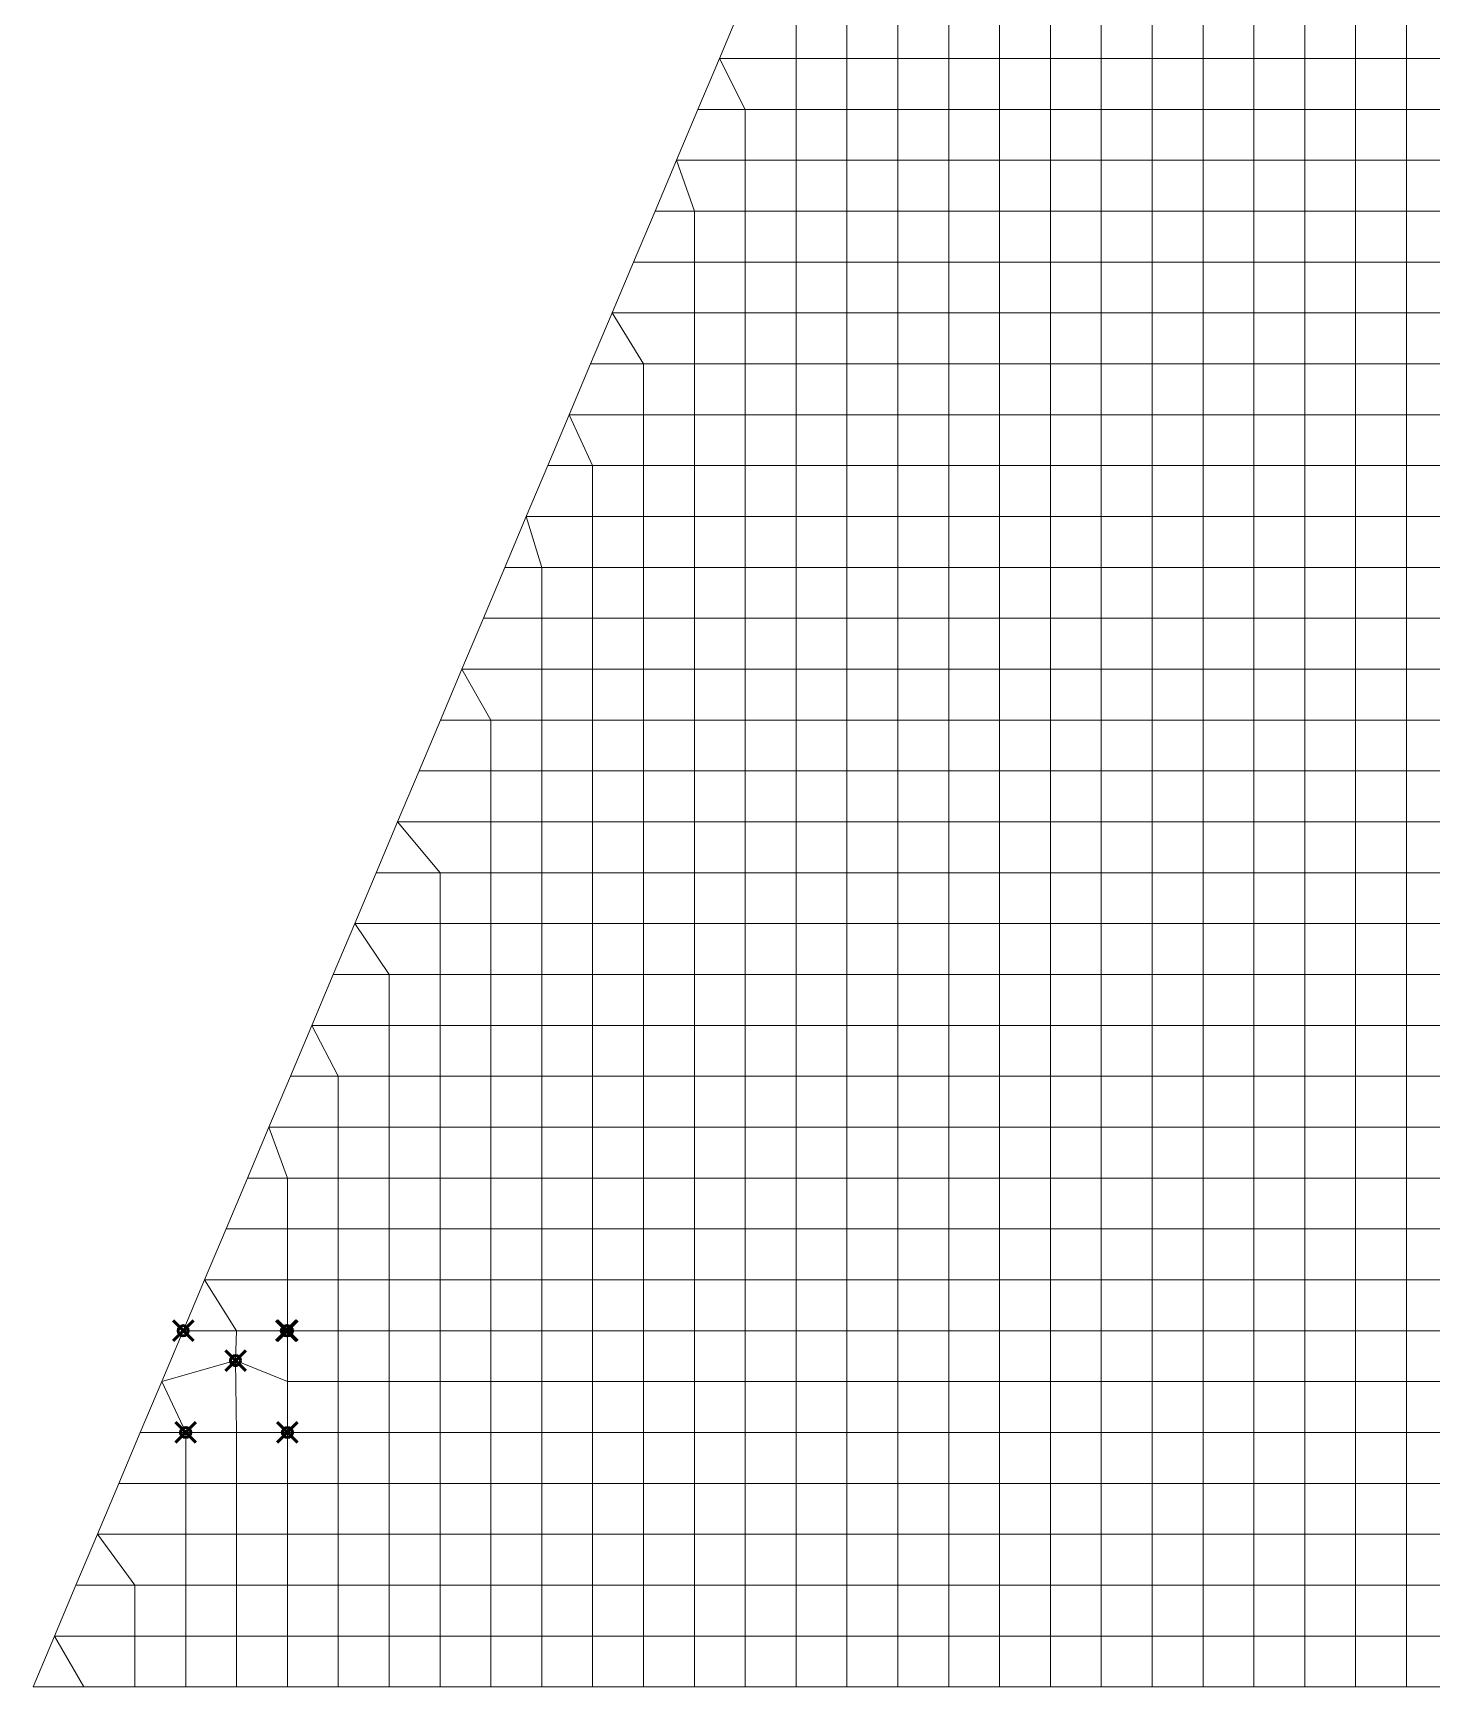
# Model space of a CAD drawing. Header units: inches. Extents: x 0 to 43.9, y -17.3 to 19.6.
# Drawn here: x 0 to 6.88, y 0 to 8.12 of the extents above; entities that cross this region are included whole.
import ezdxf

# ---------------------------------------------------------------- set-up
doc = ezdxf.new("R2010")
doc.units = ezdxf.units.IN
doc.header["$MEASUREMENT"] = 0
doc.header["$PDMODE"] = 35
doc.header["$PDSIZE"] = 0.05
doc.layers.add('SAP.Columns', color=170, linetype='Continuous', lineweight=50)
doc.layers.add('SAP.Slab 30cm', color=11, linetype='Continuous', lineweight=15)

msp = doc.modelspace()

# ---------------------------------------------------------------- linework, layer by layer
at = {"layer": 'SAP.Columns'}
for p in [(0.73779, 1.75), (1.245, 1.75), (1.25, 1.75), (0.995, 1.60325), (0.75, 1.25), (1.25, 1.25)]:
    msp.add_point(p, dxfattribs=at)
at = {"layer": 'SAP.Slab 30cm'}
for points in [[(3.37285, 8), (3.75, 8), (3.75, 8.25), (3.47825, 8.25)], [(3.75, 8), (4, 8), (4, 8.25), (3.75, 8.25)], [(4, 8), (4.25, 8), (4.25, 8.25), (4, 8.25)], [(4.25, 8), (4.5, 8), (4.5, 8.25), (4.25, 8.25)], [(4.5, 8), (4.75, 8), (4.75, 8.25), (4.5, 8.25)], [(4.75, 8), (5, 8), (5, 8.25), (4.75, 8.25)], [(5, 8), (5.25, 8), (5.25, 8.25), (5, 8.25)], [(5.25, 8), (5.5, 8), (5.5, 8.25), (5.25, 8.25)], [(5.5, 8), (5.75, 8), (5.75, 8.25), (5.5, 8.25)], [(5.75, 8), (6, 8), (6, 8.25), (5.75, 8.25)], [(6, 8), (6.25, 8), (6.25, 8.25), (6, 8.25)], [(6.25, 8), (6.5, 8), (6.5, 8.25), (6.25, 8.25)], [(6.5, 8), (6.75, 8), (6.75, 8.25), (6.5, 8.25)], [(6.75, 8), (7, 8), (7, 8.25), (6.75, 8.25)], [(3.26744, 7.75), (3.5, 7.75), (3.37285, 8)], [(3.5, 7.75), (3.75, 7.75), (3.75, 8), (3.37285, 8)], [(3.75, 7.75), (4, 7.75), (4, 8), (3.75, 8)], [(4, 7.75), (4.25, 7.75), (4.25, 8), (4, 8)], [(4.25, 7.75), (4.5, 7.75), (4.5, 8), (4.25, 8)], [(4.5, 7.75), (4.75, 7.75), (4.75, 8), (4.5, 8)], [(4.75, 7.75), (5, 7.75), (5, 8), (4.75, 8)], [(5, 7.75), (5.25, 7.75), (5.25, 8), (5, 8)], [(5.25, 7.75), (5.5, 7.75), (5.5, 8), (5.25, 8)], [(5.5, 7.75), (5.75, 7.75), (5.75, 8), (5.5, 8)], [(5.75, 7.75), (6, 7.75), (6, 8), (5.75, 8)], [(6, 7.75), (6.25, 7.75), (6.25, 8), (6, 8)], [(6.25, 7.75), (6.5, 7.75), (6.5, 8), (6.25, 8)], [(6.5, 7.75), (6.75, 7.75), (6.75, 8), (6.5, 8)], [(6.75, 7.75), (7, 7.75), (7, 8), (6.75, 8)], [(3.16204, 7.5), (3.5, 7.5), (3.5, 7.75), (3.26744, 7.75)], [(3.5, 7.5), (3.75, 7.5), (3.75, 7.75), (3.5, 7.75)], [(3.75, 7.5), (4, 7.5), (4, 7.75), (3.75, 7.75)], [(4, 7.5), (4.25, 7.5), (4.25, 7.75), (4, 7.75)], [(4.25, 7.5), (4.5, 7.5), (4.5, 7.75), (4.25, 7.75)], [(4.5, 7.5), (4.75, 7.5), (4.75, 7.75), (4.5, 7.75)], [(4.75, 7.5), (5, 7.5), (5, 7.75), (4.75, 7.75)], [(5, 7.5), (5.25, 7.5), (5.25, 7.75), (5, 7.75)], [(5.25, 7.5), (5.5, 7.5), (5.5, 7.75), (5.25, 7.75)], [(5.5, 7.5), (5.75, 7.5), (5.75, 7.75), (5.5, 7.75)], [(5.75, 7.5), (6, 7.5), (6, 7.75), (5.75, 7.75)], [(6, 7.5), (6.25, 7.5), (6.25, 7.75), (6, 7.75)], [(6.25, 7.5), (6.5, 7.5), (6.5, 7.75), (6.25, 7.75)], [(6.5, 7.5), (6.75, 7.5), (6.75, 7.75), (6.5, 7.75)], [(6.75, 7.5), (7, 7.5), (7, 7.75), (6.75, 7.75)], [(3.05664, 7.25), (3.25, 7.25), (3.16204, 7.5)], [(3.25, 7.25), (3.5, 7.25), (3.5, 7.5), (3.16204, 7.5)], [(3.5, 7.25), (3.75, 7.25), (3.75, 7.5), (3.5, 7.5)], [(3.75, 7.25), (4, 7.25), (4, 7.5), (3.75, 7.5)], [(4, 7.25), (4.25, 7.25), (4.25, 7.5), (4, 7.5)], [(4.25, 7.25), (4.5, 7.25), (4.5, 7.5), (4.25, 7.5)], [(4.5, 7.25), (4.75, 7.25), (4.75, 7.5), (4.5, 7.5)], [(4.75, 7.25), (5, 7.25), (5, 7.5), (4.75, 7.5)], [(5, 7.25), (5.25, 7.25), (5.25, 7.5), (5, 7.5)], [(5.25, 7.25), (5.5, 7.25), (5.5, 7.5), (5.25, 7.5)], [(5.5, 7.25), (5.75, 7.25), (5.75, 7.5), (5.5, 7.5)], [(5.75, 7.25), (6, 7.25), (6, 7.5), (5.75, 7.5)], [(6, 7.25), (6.25, 7.25), (6.25, 7.5), (6, 7.5)], [(6.25, 7.25), (6.5, 7.25), (6.5, 7.5), (6.25, 7.5)], [(6.5, 7.25), (6.75, 7.25), (6.75, 7.5), (6.5, 7.5)], [(6.75, 7.25), (7, 7.25), (7, 7.5), (6.75, 7.5)], [(2.95123, 7), (3.25, 7), (3.25, 7.25), (3.05664, 7.25)], [(3.25, 7), (3.5, 7), (3.5, 7.25), (3.25, 7.25)], [(3.5, 7), (3.75, 7), (3.75, 7.25), (3.5, 7.25)], [(3.75, 7), (4, 7), (4, 7.25), (3.75, 7.25)], [(4, 7), (4.25, 7), (4.25, 7.25), (4, 7.25)], [(4.25, 7), (4.5, 7), (4.5, 7.25), (4.25, 7.25)], [(4.5, 7), (4.75, 7), (4.75, 7.25), (4.5, 7.25)], [(4.75, 7), (5, 7), (5, 7.25), (4.75, 7.25)], [(5, 7), (5.25, 7), (5.25, 7.25), (5, 7.25)], [(5.25, 7), (5.5, 7), (5.5, 7.25), (5.25, 7.25)], [(5.5, 7), (5.75, 7), (5.75, 7.25), (5.5, 7.25)], [(5.75, 7), (6, 7), (6, 7.25), (5.75, 7.25)], [(6, 7), (6.25, 7), (6.25, 7.25), (6, 7.25)], [(6.25, 7), (6.5, 7), (6.5, 7.25), (6.25, 7.25)], [(6.5, 7), (6.75, 7), (6.75, 7.25), (6.5, 7.25)], [(6.75, 7), (7, 7), (7, 7.25), (6.75, 7.25)], [(2.84583, 6.75), (3.25, 6.75), (3.25, 7), (2.95123, 7)], [(3.25, 6.75), (3.5, 6.75), (3.5, 7), (3.25, 7)], [(3.5, 6.75), (3.75, 6.75), (3.75, 7), (3.5, 7)], [(3.75, 6.75), (4, 6.75), (4, 7), (3.75, 7)], [(4, 6.75), (4.25, 6.75), (4.25, 7), (4, 7)], [(4.25, 6.75), (4.5, 6.75), (4.5, 7), (4.25, 7)], [(4.5, 6.75), (4.75, 6.75), (4.75, 7), (4.5, 7)], [(4.75, 6.75), (5, 6.75), (5, 7), (4.75, 7)], [(5, 6.75), (5.25, 6.75), (5.25, 7), (5, 7)], [(5.25, 6.75), (5.5, 6.75), (5.5, 7), (5.25, 7)], [(5.5, 6.75), (5.75, 6.75), (5.75, 7), (5.5, 7)], [(5.75, 6.75), (6, 6.75), (6, 7), (5.75, 7)], [(6, 6.75), (6.25, 6.75), (6.25, 7), (6, 7)], [(6.25, 6.75), (6.5, 6.75), (6.5, 7), (6.25, 7)], [(6.5, 6.75), (6.75, 6.75), (6.75, 7), (6.5, 7)], [(6.75, 6.75), (7, 6.75), (7, 7), (6.75, 7)], [(2.74043, 6.5), (3, 6.5), (2.84583, 6.75)], [(3, 6.5), (3.25, 6.5), (3.25, 6.75), (2.84583, 6.75)], [(3.25, 6.5), (3.5, 6.5), (3.5, 6.75), (3.25, 6.75)], [(3.5, 6.5), (3.75, 6.5), (3.75, 6.75), (3.5, 6.75)], [(3.75, 6.5), (4, 6.5), (4, 6.75), (3.75, 6.75)], [(4, 6.5), (4.25, 6.5), (4.25, 6.75), (4, 6.75)], [(4.25, 6.5), (4.5, 6.5), (4.5, 6.75), (4.25, 6.75)], [(4.5, 6.5), (4.75, 6.5), (4.75, 6.75), (4.5, 6.75)], [(4.75, 6.5), (5, 6.5), (5, 6.75), (4.75, 6.75)], [(5, 6.5), (5.25, 6.5), (5.25, 6.75), (5, 6.75)], [(5.25, 6.5), (5.5, 6.5), (5.5, 6.75), (5.25, 6.75)], [(5.5, 6.5), (5.75, 6.5), (5.75, 6.75), (5.5, 6.75)], [(5.75, 6.5), (6, 6.5), (6, 6.75), (5.75, 6.75)], [(6, 6.5), (6.25, 6.5), (6.25, 6.75), (6, 6.75)], [(6.25, 6.5), (6.5, 6.5), (6.5, 6.75), (6.25, 6.75)], [(6.5, 6.5), (6.75, 6.5), (6.75, 6.75), (6.5, 6.75)], [(6.75, 6.5), (7, 6.5), (7, 6.75), (6.75, 6.75)], [(2.63503, 6.25), (3, 6.25), (3, 6.5), (2.74043, 6.5)], [(3, 6.25), (3.25, 6.25), (3.25, 6.5), (3, 6.5)], [(3.25, 6.25), (3.5, 6.25), (3.5, 6.5), (3.25, 6.5)], [(3.5, 6.25), (3.75, 6.25), (3.75, 6.5), (3.5, 6.5)], [(3.75, 6.25), (4, 6.25), (4, 6.5), (3.75, 6.5)], [(4, 6.25), (4.25, 6.25), (4.25, 6.5), (4, 6.5)], [(4.25, 6.25), (4.5, 6.25), (4.5, 6.5), (4.25, 6.5)], [(4.5, 6.25), (4.75, 6.25), (4.75, 6.5), (4.5, 6.5)], [(4.75, 6.25), (5, 6.25), (5, 6.5), (4.75, 6.5)], [(5, 6.25), (5.25, 6.25), (5.25, 6.5), (5, 6.5)], [(5.25, 6.25), (5.5, 6.25), (5.5, 6.5), (5.25, 6.5)], [(5.5, 6.25), (5.75, 6.25), (5.75, 6.5), (5.5, 6.5)], [(5.75, 6.25), (6, 6.25), (6, 6.5), (5.75, 6.5)], [(6, 6.25), (6.25, 6.25), (6.25, 6.5), (6, 6.5)], [(6.25, 6.25), (6.5, 6.25), (6.5, 6.5), (6.25, 6.5)], [(6.5, 6.25), (6.75, 6.25), (6.75, 6.5), (6.5, 6.5)], [(6.75, 6.25), (7, 6.25), (7, 6.5), (6.75, 6.5)], [(2.52962, 6), (2.75, 6), (2.63503, 6.25)], [(2.75, 6), (3, 6), (3, 6.25), (2.63503, 6.25)], [(3, 6), (3.25, 6), (3.25, 6.25), (3, 6.25)], [(3.25, 6), (3.5, 6), (3.5, 6.25), (3.25, 6.25)], [(3.5, 6), (3.75, 6), (3.75, 6.25), (3.5, 6.25)], [(3.75, 6), (4, 6), (4, 6.25), (3.75, 6.25)], [(4, 6), (4.25, 6), (4.25, 6.25), (4, 6.25)], [(4.25, 6), (4.5, 6), (4.5, 6.25), (4.25, 6.25)], [(4.5, 6), (4.75, 6), (4.75, 6.25), (4.5, 6.25)], [(4.75, 6), (5, 6), (5, 6.25), (4.75, 6.25)], [(5, 6), (5.25, 6), (5.25, 6.25), (5, 6.25)], [(5.25, 6), (5.5, 6), (5.5, 6.25), (5.25, 6.25)], [(5.5, 6), (5.75, 6), (5.75, 6.25), (5.5, 6.25)], [(5.75, 6), (6, 6), (6, 6.25), (5.75, 6.25)], [(6, 6), (6.25, 6), (6.25, 6.25), (6, 6.25)], [(6.25, 6), (6.5, 6), (6.5, 6.25), (6.25, 6.25)], [(6.5, 6), (6.75, 6), (6.75, 6.25), (6.5, 6.25)], [(6.75, 6), (7, 6), (7, 6.25), (6.75, 6.25)], [(2.42422, 5.75), (2.75, 5.75), (2.75, 6), (2.52962, 6)], [(2.75, 5.75), (3, 5.75), (3, 6), (2.75, 6)], [(3, 5.75), (3.25, 5.75), (3.25, 6), (3, 6)], [(3.25, 5.75), (3.5, 5.75), (3.5, 6), (3.25, 6)], [(3.5, 5.75), (3.75, 5.75), (3.75, 6), (3.5, 6)], [(3.75, 5.75), (4, 5.75), (4, 6), (3.75, 6)], [(4, 5.75), (4.25, 5.75), (4.25, 6), (4, 6)], [(4.25, 5.75), (4.5, 5.75), (4.5, 6), (4.25, 6)], [(4.5, 5.75), (4.75, 5.75), (4.75, 6), (4.5, 6)], [(4.75, 5.75), (5, 5.75), (5, 6), (4.75, 6)], [(5, 5.75), (5.25, 5.75), (5.25, 6), (5, 6)], [(5.25, 5.75), (5.5, 5.75), (5.5, 6), (5.25, 6)], [(5.5, 5.75), (5.75, 5.75), (5.75, 6), (5.5, 6)], [(5.75, 5.75), (6, 5.75), (6, 6), (5.75, 6)], [(6, 5.75), (6.25, 5.75), (6.25, 6), (6, 6)], [(6.25, 5.75), (6.5, 5.75), (6.5, 6), (6.25, 6)], [(6.5, 5.75), (6.75, 5.75), (6.75, 6), (6.5, 6)], [(6.75, 5.75), (7, 5.75), (7, 6), (6.75, 6)], [(2.31882, 5.5), (2.5, 5.5), (2.42422, 5.75)], [(2.5, 5.5), (2.75, 5.5), (2.75, 5.75), (2.42422, 5.75)], [(2.75, 5.5), (3, 5.5), (3, 5.75), (2.75, 5.75)], [(3, 5.5), (3.25, 5.5), (3.25, 5.75), (3, 5.75)], [(3.25, 5.5), (3.5, 5.5), (3.5, 5.75), (3.25, 5.75)], [(3.5, 5.5), (3.75, 5.5), (3.75, 5.75), (3.5, 5.75)], [(3.75, 5.5), (4, 5.5), (4, 5.75), (3.75, 5.75)], [(4, 5.5), (4.25, 5.5), (4.25, 5.75), (4, 5.75)], [(4.25, 5.5), (4.5, 5.5), (4.5, 5.75), (4.25, 5.75)], [(4.5, 5.5), (4.75, 5.5), (4.75, 5.75), (4.5, 5.75)], [(4.75, 5.5), (5, 5.5), (5, 5.75), (4.75, 5.75)], [(5, 5.5), (5.25, 5.5), (5.25, 5.75), (5, 5.75)], [(5.25, 5.5), (5.5, 5.5), (5.5, 5.75), (5.25, 5.75)], [(5.5, 5.5), (5.75, 5.5), (5.75, 5.75), (5.5, 5.75)], [(5.75, 5.5), (6, 5.5), (6, 5.75), (5.75, 5.75)], [(6, 5.5), (6.25, 5.5), (6.25, 5.75), (6, 5.75)], [(6.25, 5.5), (6.5, 5.5), (6.5, 5.75), (6.25, 5.75)], [(6.5, 5.5), (6.75, 5.5), (6.75, 5.75), (6.5, 5.75)], [(6.75, 5.5), (7, 5.5), (7, 5.75), (6.75, 5.75)], [(2.21342, 5.25), (2.5, 5.25), (2.5, 5.5), (2.31882, 5.5)], [(2.5, 5.25), (2.75, 5.25), (2.75, 5.5), (2.5, 5.5)], [(2.75, 5.25), (3, 5.25), (3, 5.5), (2.75, 5.5)], [(3, 5.25), (3.25, 5.25), (3.25, 5.5), (3, 5.5)], [(3.25, 5.25), (3.5, 5.25), (3.5, 5.5), (3.25, 5.5)], [(3.5, 5.25), (3.75, 5.25), (3.75, 5.5), (3.5, 5.5)], [(3.75, 5.25), (4, 5.25), (4, 5.5), (3.75, 5.5)], [(4, 5.25), (4.25, 5.25), (4.25, 5.5), (4, 5.5)], [(4.25, 5.25), (4.5, 5.25), (4.5, 5.5), (4.25, 5.5)], [(4.5, 5.25), (4.75, 5.25), (4.75, 5.5), (4.5, 5.5)], [(4.75, 5.25), (5, 5.25), (5, 5.5), (4.75, 5.5)], [(5, 5.25), (5.25, 5.25), (5.25, 5.5), (5, 5.5)], [(5.25, 5.25), (5.5, 5.25), (5.5, 5.5), (5.25, 5.5)], [(5.5, 5.25), (5.75, 5.25), (5.75, 5.5), (5.5, 5.5)], [(5.75, 5.25), (6, 5.25), (6, 5.5), (5.75, 5.5)], [(6, 5.25), (6.25, 5.25), (6.25, 5.5), (6, 5.5)], [(6.25, 5.25), (6.5, 5.25), (6.5, 5.5), (6.25, 5.5)], [(6.5, 5.25), (6.75, 5.25), (6.75, 5.5), (6.5, 5.5)], [(6.75, 5.25), (7, 5.25), (7, 5.5), (6.75, 5.5)], [(2.10801, 5), (2.5, 5), (2.5, 5.25), (2.21342, 5.25)], [(2.5, 5), (2.75, 5), (2.75, 5.25), (2.5, 5.25)], [(2.75, 5), (3, 5), (3, 5.25), (2.75, 5.25)], [(3, 5), (3.25, 5), (3.25, 5.25), (3, 5.25)], [(3.25, 5), (3.5, 5), (3.5, 5.25), (3.25, 5.25)], [(3.5, 5), (3.75, 5), (3.75, 5.25), (3.5, 5.25)], [(3.75, 5), (4, 5), (4, 5.25), (3.75, 5.25)], [(4, 5), (4.25, 5), (4.25, 5.25), (4, 5.25)], [(4.25, 5), (4.5, 5), (4.5, 5.25), (4.25, 5.25)], [(4.5, 5), (4.75, 5), (4.75, 5.25), (4.5, 5.25)], [(4.75, 5), (5, 5), (5, 5.25), (4.75, 5.25)], [(5, 5), (5.25, 5), (5.25, 5.25), (5, 5.25)], [(5.25, 5), (5.5, 5), (5.5, 5.25), (5.25, 5.25)], [(5.5, 5), (5.75, 5), (5.75, 5.25), (5.5, 5.25)], [(5.75, 5), (6, 5), (6, 5.25), (5.75, 5.25)], [(6, 5), (6.25, 5), (6.25, 5.25), (6, 5.25)], [(6.25, 5), (6.5, 5), (6.5, 5.25), (6.25, 5.25)], [(6.5, 5), (6.75, 5), (6.75, 5.25), (6.5, 5.25)], [(6.75, 5), (7, 5), (7, 5.25), (6.75, 5.25)], [(2.00261, 4.75), (2.25, 4.75), (2.10801, 5)], [(2.25, 4.75), (2.5, 4.75), (2.5, 5), (2.10801, 5)], [(2.5, 4.75), (2.75, 4.75), (2.75, 5), (2.5, 5)], [(2.75, 4.75), (3, 4.75), (3, 5), (2.75, 5)], [(3, 4.75), (3.25, 4.75), (3.25, 5), (3, 5)], [(3.25, 4.75), (3.5, 4.75), (3.5, 5), (3.25, 5)], [(3.5, 4.75), (3.75, 4.75), (3.75, 5), (3.5, 5)], [(3.75, 4.75), (4, 4.75), (4, 5), (3.75, 5)], [(4, 4.75), (4.25, 4.75), (4.25, 5), (4, 5)], [(4.25, 4.75), (4.5, 4.75), (4.5, 5), (4.25, 5)], [(4.5, 4.75), (4.75, 4.75), (4.75, 5), (4.5, 5)], [(4.75, 4.75), (5, 4.75), (5, 5), (4.75, 5)], [(5, 4.75), (5.25, 4.75), (5.25, 5), (5, 5)], [(5.25, 4.75), (5.5, 4.75), (5.5, 5), (5.25, 5)], [(5.5, 4.75), (5.75, 4.75), (5.75, 5), (5.5, 5)], [(5.75, 4.75), (6, 4.75), (6, 5), (5.75, 5)], [(6, 4.75), (6.25, 4.75), (6.25, 5), (6, 5)], [(6.25, 4.75), (6.5, 4.75), (6.5, 5), (6.25, 5)], [(6.5, 4.75), (6.75, 4.75), (6.75, 5), (6.5, 5)], [(6.75, 4.75), (7, 4.75), (7, 5), (6.75, 5)], [(1.89721, 4.5), (2.25, 4.5), (2.25, 4.75), (2.00261, 4.75)], [(2.25, 4.5), (2.5, 4.5), (2.5, 4.75), (2.25, 4.75)], [(2.5, 4.5), (2.75, 4.5), (2.75, 4.75), (2.5, 4.75)], [(2.75, 4.5), (3, 4.5), (3, 4.75), (2.75, 4.75)], [(3, 4.5), (3.25, 4.5), (3.25, 4.75), (3, 4.75)], [(3.25, 4.5), (3.5, 4.5), (3.5, 4.75), (3.25, 4.75)], [(3.5, 4.5), (3.75, 4.5), (3.75, 4.75), (3.5, 4.75)], [(3.75, 4.5), (4, 4.5), (4, 4.75), (3.75, 4.75)], [(4, 4.5), (4.25, 4.5), (4.25, 4.75), (4, 4.75)], [(4.25, 4.5), (4.5, 4.5), (4.5, 4.75), (4.25, 4.75)], [(4.5, 4.5), (4.75, 4.5), (4.75, 4.75), (4.5, 4.75)], [(4.75, 4.5), (5, 4.5), (5, 4.75), (4.75, 4.75)], [(5, 4.5), (5.25, 4.5), (5.25, 4.75), (5, 4.75)], [(5.25, 4.5), (5.5, 4.5), (5.5, 4.75), (5.25, 4.75)], [(5.5, 4.5), (5.75, 4.5), (5.75, 4.75), (5.5, 4.75)], [(5.75, 4.5), (6, 4.5), (6, 4.75), (5.75, 4.75)], [(6, 4.5), (6.25, 4.5), (6.25, 4.75), (6, 4.75)], [(6.25, 4.5), (6.5, 4.5), (6.5, 4.75), (6.25, 4.75)], [(6.5, 4.5), (6.75, 4.5), (6.75, 4.75), (6.5, 4.75)], [(6.75, 4.5), (7, 4.5), (7, 4.75), (6.75, 4.75)], [(1.7918, 4.25), (2.25, 4.25), (2.25, 4.5), (1.89721, 4.5)], [(2.25, 4.25), (2.5, 4.25), (2.5, 4.5), (2.25, 4.5)], [(2.5, 4.25), (2.75, 4.25), (2.75, 4.5), (2.5, 4.5)], [(2.75, 4.25), (3, 4.25), (3, 4.5), (2.75, 4.5)], [(3, 4.25), (3.25, 4.25), (3.25, 4.5), (3, 4.5)], [(3.25, 4.25), (3.5, 4.25), (3.5, 4.5), (3.25, 4.5)], [(3.5, 4.25), (3.75, 4.25), (3.75, 4.5), (3.5, 4.5)], [(3.75, 4.25), (4, 4.25), (4, 4.5), (3.75, 4.5)], [(4, 4.25), (4.25, 4.25), (4.25, 4.5), (4, 4.5)], [(4.25, 4.25), (4.5, 4.25), (4.5, 4.5), (4.25, 4.5)], [(4.5, 4.25), (4.75, 4.25), (4.75, 4.5), (4.5, 4.5)], [(4.75, 4.25), (5, 4.25), (5, 4.5), (4.75, 4.5)], [(5, 4.25), (5.25, 4.25), (5.25, 4.5), (5, 4.5)], [(5.25, 4.25), (5.5, 4.25), (5.5, 4.5), (5.25, 4.5)], [(5.5, 4.25), (5.75, 4.25), (5.75, 4.5), (5.5, 4.5)], [(5.75, 4.25), (6, 4.25), (6, 4.5), (5.75, 4.5)], [(6, 4.25), (6.25, 4.25), (6.25, 4.5), (6, 4.5)], [(6.25, 4.25), (6.5, 4.25), (6.5, 4.5), (6.25, 4.5)], [(6.5, 4.25), (6.75, 4.25), (6.75, 4.5), (6.5, 4.5)], [(6.75, 4.25), (7, 4.25), (7, 4.5), (6.75, 4.5)], [(1.6864, 4), (2, 4), (1.7918, 4.25)], [(2, 4), (2.25, 4), (2.25, 4.25), (1.7918, 4.25)], [(2.25, 4), (2.5, 4), (2.5, 4.25), (2.25, 4.25)], [(2.5, 4), (2.75, 4), (2.75, 4.25), (2.5, 4.25)], [(2.75, 4), (3, 4), (3, 4.25), (2.75, 4.25)], [(3, 4), (3.25, 4), (3.25, 4.25), (3, 4.25)], [(3.25, 4), (3.5, 4), (3.5, 4.25), (3.25, 4.25)], [(3.5, 4), (3.75, 4), (3.75, 4.25), (3.5, 4.25)], [(3.75, 4), (4, 4), (4, 4.25), (3.75, 4.25)], [(4, 4), (4.25, 4), (4.25, 4.25), (4, 4.25)], [(4.25, 4), (4.5, 4), (4.5, 4.25), (4.25, 4.25)], [(4.5, 4), (4.75, 4), (4.75, 4.25), (4.5, 4.25)], [(4.75, 4), (5, 4), (5, 4.25), (4.75, 4.25)], [(5, 4), (5.25, 4), (5.25, 4.25), (5, 4.25)], [(5.25, 4), (5.5, 4), (5.5, 4.25), (5.25, 4.25)], [(5.5, 4), (5.75, 4), (5.75, 4.25), (5.5, 4.25)], [(5.75, 4), (6, 4), (6, 4.25), (5.75, 4.25)], [(6, 4), (6.25, 4), (6.25, 4.25), (6, 4.25)], [(6.25, 4), (6.5, 4), (6.5, 4.25), (6.25, 4.25)], [(6.5, 4), (6.75, 4), (6.75, 4.25), (6.5, 4.25)], [(6.75, 4), (7, 4), (7, 4.25), (6.75, 4.25)], [(1.581, 3.75), (2, 3.75), (2, 4), (1.6864, 4)], [(2, 3.75), (2.25, 3.75), (2.25, 4), (2, 4)], [(2.25, 3.75), (2.5, 3.75), (2.5, 4), (2.25, 4)], [(2.5, 3.75), (2.75, 3.75), (2.75, 4), (2.5, 4)], [(2.75, 3.75), (3, 3.75), (3, 4), (2.75, 4)], [(3, 3.75), (3.25, 3.75), (3.25, 4), (3, 4)], [(3.25, 3.75), (3.5, 3.75), (3.5, 4), (3.25, 4)], [(3.5, 3.75), (3.75, 3.75), (3.75, 4), (3.5, 4)], [(3.75, 3.75), (4, 3.75), (4, 4), (3.75, 4)], [(4, 3.75), (4.25, 3.75), (4.25, 4), (4, 4)], [(4.25, 3.75), (4.5, 3.75), (4.5, 4), (4.25, 4)], [(4.5, 3.75), (4.75, 3.75), (4.75, 4), (4.5, 4)], [(4.75, 3.75), (5, 3.75), (5, 4), (4.75, 4)], [(5, 3.75), (5.25, 3.75), (5.25, 4), (5, 4)], [(5.25, 3.75), (5.5, 3.75), (5.5, 4), (5.25, 4)], [(5.5, 3.75), (5.75, 3.75), (5.75, 4), (5.5, 4)], [(5.75, 3.75), (6, 3.75), (6, 4), (5.75, 4)], [(6, 3.75), (6.25, 3.75), (6.25, 4), (6, 4)], [(6.25, 3.75), (6.5, 3.75), (6.5, 4), (6.25, 4)], [(6.5, 3.75), (6.75, 3.75), (6.75, 4), (6.5, 4)], [(6.75, 3.75), (7, 3.75), (7, 4), (6.75, 4)], [(1.4756, 3.5), (1.75, 3.5), (1.581, 3.75)], [(1.75, 3.5), (2, 3.5), (2, 3.75), (1.581, 3.75)], [(2, 3.5), (2.25, 3.5), (2.25, 3.75), (2, 3.75)], [(2.25, 3.5), (2.5, 3.5), (2.5, 3.75), (2.25, 3.75)], [(2.5, 3.5), (2.75, 3.5), (2.75, 3.75), (2.5, 3.75)], [(2.75, 3.5), (3, 3.5), (3, 3.75), (2.75, 3.75)], [(3, 3.5), (3.25, 3.5), (3.25, 3.75), (3, 3.75)], [(3.25, 3.5), (3.5, 3.5), (3.5, 3.75), (3.25, 3.75)], [(3.5, 3.5), (3.75, 3.5), (3.75, 3.75), (3.5, 3.75)], [(3.75, 3.5), (4, 3.5), (4, 3.75), (3.75, 3.75)], [(4, 3.5), (4.25, 3.5), (4.25, 3.75), (4, 3.75)], [(4.25, 3.5), (4.5, 3.5), (4.5, 3.75), (4.25, 3.75)], [(4.5, 3.5), (4.75, 3.5), (4.75, 3.75), (4.5, 3.75)], [(4.75, 3.5), (5, 3.5), (5, 3.75), (4.75, 3.75)], [(5, 3.5), (5.25, 3.5), (5.25, 3.75), (5, 3.75)], [(5.25, 3.5), (5.5, 3.5), (5.5, 3.75), (5.25, 3.75)], [(5.5, 3.5), (5.75, 3.5), (5.75, 3.75), (5.5, 3.75)], [(5.75, 3.5), (6, 3.5), (6, 3.75), (5.75, 3.75)], [(6, 3.5), (6.25, 3.5), (6.25, 3.75), (6, 3.75)], [(6.25, 3.5), (6.5, 3.5), (6.5, 3.75), (6.25, 3.75)], [(6.5, 3.5), (6.75, 3.5), (6.75, 3.75), (6.5, 3.75)], [(6.75, 3.5), (7, 3.5), (7, 3.75), (6.75, 3.75)], [(1.37019, 3.25), (1.75, 3.25), (1.75, 3.5), (1.4756, 3.5)], [(1.75, 3.25), (2, 3.25), (2, 3.5), (1.75, 3.5)], [(2, 3.25), (2.25, 3.25), (2.25, 3.5), (2, 3.5)], [(2.25, 3.25), (2.5, 3.25), (2.5, 3.5), (2.25, 3.5)], [(2.5, 3.25), (2.75, 3.25), (2.75, 3.5), (2.5, 3.5)], [(2.75, 3.25), (3, 3.25), (3, 3.5), (2.75, 3.5)], [(3, 3.25), (3.25, 3.25), (3.25, 3.5), (3, 3.5)], [(3.25, 3.25), (3.5, 3.25), (3.5, 3.5), (3.25, 3.5)], [(3.5, 3.25), (3.75, 3.25), (3.75, 3.5), (3.5, 3.5)], [(3.75, 3.25), (4, 3.25), (4, 3.5), (3.75, 3.5)], [(4, 3.25), (4.25, 3.25), (4.25, 3.5), (4, 3.5)], [(4.25, 3.25), (4.5, 3.25), (4.5, 3.5), (4.25, 3.5)], [(4.5, 3.25), (4.75, 3.25), (4.75, 3.5), (4.5, 3.5)], [(4.75, 3.25), (5, 3.25), (5, 3.5), (4.75, 3.5)], [(5, 3.25), (5.25, 3.25), (5.25, 3.5), (5, 3.5)], [(5.25, 3.25), (5.5, 3.25), (5.5, 3.5), (5.25, 3.5)], [(5.5, 3.25), (5.75, 3.25), (5.75, 3.5), (5.5, 3.5)], [(5.75, 3.25), (6, 3.25), (6, 3.5), (5.75, 3.5)], [(6, 3.25), (6.25, 3.25), (6.25, 3.5), (6, 3.5)], [(6.25, 3.25), (6.5, 3.25), (6.5, 3.5), (6.25, 3.5)], [(6.5, 3.25), (6.75, 3.25), (6.75, 3.5), (6.5, 3.5)], [(6.75, 3.25), (7, 3.25), (7, 3.5), (6.75, 3.5)], [(1.26479, 3), (1.5, 3), (1.37019, 3.25)], [(1.5, 3), (1.75, 3), (1.75, 3.25), (1.37019, 3.25)], [(1.75, 3), (2, 3), (2, 3.25), (1.75, 3.25)], [(2, 3), (2.25, 3), (2.25, 3.25), (2, 3.25)], [(2.25, 3), (2.5, 3), (2.5, 3.25), (2.25, 3.25)], [(2.5, 3), (2.75, 3), (2.75, 3.25), (2.5, 3.25)], [(2.75, 3), (3, 3), (3, 3.25), (2.75, 3.25)], [(3, 3), (3.25, 3), (3.25, 3.25), (3, 3.25)], [(3.25, 3), (3.5, 3), (3.5, 3.25), (3.25, 3.25)], [(3.5, 3), (3.75, 3), (3.75, 3.25), (3.5, 3.25)], [(3.75, 3), (4, 3), (4, 3.25), (3.75, 3.25)], [(4, 3), (4.25, 3), (4.25, 3.25), (4, 3.25)], [(4.25, 3), (4.5, 3), (4.5, 3.25), (4.25, 3.25)], [(4.5, 3), (4.75, 3), (4.75, 3.25), (4.5, 3.25)], [(4.75, 3), (5, 3), (5, 3.25), (4.75, 3.25)], [(5, 3), (5.25, 3), (5.25, 3.25), (5, 3.25)], [(5.25, 3), (5.5, 3), (5.5, 3.25), (5.25, 3.25)], [(5.5, 3), (5.75, 3), (5.75, 3.25), (5.5, 3.25)], [(5.75, 3), (6, 3), (6, 3.25), (5.75, 3.25)], [(6, 3), (6.25, 3), (6.25, 3.25), (6, 3.25)], [(6.25, 3), (6.5, 3), (6.5, 3.25), (6.25, 3.25)], [(6.5, 3), (6.75, 3), (6.75, 3.25), (6.5, 3.25)], [(6.75, 3), (7, 3), (7, 3.25), (6.75, 3.25)], [(1.15939, 2.75), (1.5, 2.75), (1.5, 3), (1.26479, 3)], [(1.5, 2.75), (1.75, 2.75), (1.75, 3), (1.5, 3)], [(1.75, 2.75), (2, 2.75), (2, 3), (1.75, 3)], [(2, 2.75), (2.25, 2.75), (2.25, 3), (2, 3)], [(2.25, 2.75), (2.5, 2.75), (2.5, 3), (2.25, 3)], [(2.5, 2.75), (2.75, 2.75), (2.75, 3), (2.5, 3)], [(2.75, 2.75), (3, 2.75), (3, 3), (2.75, 3)], [(3, 2.75), (3.25, 2.75), (3.25, 3), (3, 3)], [(3.25, 2.75), (3.5, 2.75), (3.5, 3), (3.25, 3)], [(3.5, 2.75), (3.75, 2.75), (3.75, 3), (3.5, 3)], [(3.75, 2.75), (4, 2.75), (4, 3), (3.75, 3)], [(4, 2.75), (4.25, 2.75), (4.25, 3), (4, 3)], [(4.25, 2.75), (4.5, 2.75), (4.5, 3), (4.25, 3)], [(4.5, 2.75), (4.75, 2.75), (4.75, 3), (4.5, 3)], [(4.75, 2.75), (5, 2.75), (5, 3), (4.75, 3)], [(5, 2.75), (5.25, 2.75), (5.25, 3), (5, 3)], [(5.25, 2.75), (5.5, 2.75), (5.5, 3), (5.25, 3)], [(5.5, 2.75), (5.75, 2.75), (5.75, 3), (5.5, 3)], [(5.75, 2.75), (6, 2.75), (6, 3), (5.75, 3)], [(6, 2.75), (6.25, 2.75), (6.25, 3), (6, 3)], [(6.25, 2.75), (6.5, 2.75), (6.5, 3), (6.25, 3)], [(6.5, 2.75), (6.75, 2.75), (6.75, 3), (6.5, 3)], [(6.75, 2.75), (7, 2.75), (7, 3), (6.75, 3)], [(1.05399, 2.5), (1.25, 2.5), (1.15939, 2.75)], [(1.25, 2.5), (1.5, 2.5), (1.5, 2.75), (1.15939, 2.75)], [(1.5, 2.5), (1.75, 2.5), (1.75, 2.75), (1.5, 2.75)], [(1.75, 2.5), (2, 2.5), (2, 2.75), (1.75, 2.75)], [(2, 2.5), (2.25, 2.5), (2.25, 2.75), (2, 2.75)], [(2.25, 2.5), (2.5, 2.5), (2.5, 2.75), (2.25, 2.75)], [(2.5, 2.5), (2.75, 2.5), (2.75, 2.75), (2.5, 2.75)], [(2.75, 2.5), (3, 2.5), (3, 2.75), (2.75, 2.75)], [(3, 2.5), (3.25, 2.5), (3.25, 2.75), (3, 2.75)], [(3.25, 2.5), (3.5, 2.5), (3.5, 2.75), (3.25, 2.75)], [(3.5, 2.5), (3.75, 2.5), (3.75, 2.75), (3.5, 2.75)], [(3.75, 2.5), (4, 2.5), (4, 2.75), (3.75, 2.75)], [(4, 2.5), (4.25, 2.5), (4.25, 2.75), (4, 2.75)], [(4.25, 2.5), (4.5, 2.5), (4.5, 2.75), (4.25, 2.75)], [(4.5, 2.5), (4.75, 2.5), (4.75, 2.75), (4.5, 2.75)], [(4.75, 2.5), (5, 2.5), (5, 2.75), (4.75, 2.75)], [(5, 2.5), (5.25, 2.5), (5.25, 2.75), (5, 2.75)], [(5.25, 2.5), (5.5, 2.5), (5.5, 2.75), (5.25, 2.75)], [(5.5, 2.5), (5.75, 2.5), (5.75, 2.75), (5.5, 2.75)], [(5.75, 2.5), (6, 2.5), (6, 2.75), (5.75, 2.75)], [(6, 2.5), (6.25, 2.5), (6.25, 2.75), (6, 2.75)], [(6.25, 2.5), (6.5, 2.5), (6.5, 2.75), (6.25, 2.75)], [(6.5, 2.5), (6.75, 2.5), (6.75, 2.75), (6.5, 2.75)], [(6.75, 2.5), (7, 2.5), (7, 2.75), (6.75, 2.75)], [(0.94859, 2.25), (1.25, 2.25), (1.25, 2.5), (1.05399, 2.5)], [(1.25, 2.25), (1.5, 2.25), (1.5, 2.5), (1.25, 2.5)], [(1.5, 2.25), (1.75, 2.25), (1.75, 2.5), (1.5, 2.5)], [(1.75, 2.25), (2, 2.25), (2, 2.5), (1.75, 2.5)], [(2, 2.25), (2.25, 2.25), (2.25, 2.5), (2, 2.5)], [(2.25, 2.25), (2.5, 2.25), (2.5, 2.5), (2.25, 2.5)], [(2.5, 2.25), (2.75, 2.25), (2.75, 2.5), (2.5, 2.5)], [(2.75, 2.25), (3, 2.25), (3, 2.5), (2.75, 2.5)], [(3, 2.25), (3.25, 2.25), (3.25, 2.5), (3, 2.5)], [(3.25, 2.25), (3.5, 2.25), (3.5, 2.5), (3.25, 2.5)], [(3.5, 2.25), (3.75, 2.25), (3.75, 2.5), (3.5, 2.5)], [(3.75, 2.25), (4, 2.25), (4, 2.5), (3.75, 2.5)], [(4, 2.25), (4.25, 2.25), (4.25, 2.5), (4, 2.5)], [(4.25, 2.25), (4.5, 2.25), (4.5, 2.5), (4.25, 2.5)], [(4.5, 2.25), (4.75, 2.25), (4.75, 2.5), (4.5, 2.5)], [(4.75, 2.25), (5, 2.25), (5, 2.5), (4.75, 2.5)], [(5, 2.25), (5.25, 2.25), (5.25, 2.5), (5, 2.5)], [(5.25, 2.25), (5.5, 2.25), (5.5, 2.5), (5.25, 2.5)], [(5.5, 2.25), (5.75, 2.25), (5.75, 2.5), (5.5, 2.5)], [(5.75, 2.25), (6, 2.25), (6, 2.5), (5.75, 2.5)], [(6, 2.25), (6.25, 2.25), (6.25, 2.5), (6, 2.5)], [(6.25, 2.25), (6.5, 2.25), (6.5, 2.5), (6.25, 2.5)], [(6.5, 2.25), (6.75, 2.25), (6.75, 2.5), (6.5, 2.5)], [(6.75, 2.25), (7, 2.25), (7, 2.5), (6.75, 2.5)], [(0.84319, 2), (1.25, 2), (1.25, 2.25), (0.94859, 2.25)], [(1.25, 2), (1.5, 2), (1.5, 2.25), (1.25, 2.25)], [(1.5, 2), (1.75, 2), (1.75, 2.25), (1.5, 2.25)], [(1.75, 2), (2, 2), (2, 2.25), (1.75, 2.25)], [(2, 2), (2.25, 2), (2.25, 2.25), (2, 2.25)], [(2.25, 2), (2.5, 2), (2.5, 2.25), (2.25, 2.25)], [(2.5, 2), (2.75, 2), (2.75, 2.25), (2.5, 2.25)], [(2.75, 2), (3, 2), (3, 2.25), (2.75, 2.25)], [(3, 2), (3.25, 2), (3.25, 2.25), (3, 2.25)], [(3.25, 2), (3.5, 2), (3.5, 2.25), (3.25, 2.25)], [(3.5, 2), (3.75, 2), (3.75, 2.25), (3.5, 2.25)], [(3.75, 2), (4, 2), (4, 2.25), (3.75, 2.25)], [(4, 2), (4.25, 2), (4.25, 2.25), (4, 2.25)], [(4.25, 2), (4.5, 2), (4.5, 2.25), (4.25, 2.25)], [(4.5, 2), (4.75, 2), (4.75, 2.25), (4.5, 2.25)], [(4.75, 2), (5, 2), (5, 2.25), (4.75, 2.25)], [(5, 2), (5.25, 2), (5.25, 2.25), (5, 2.25)], [(5.25, 2), (5.5, 2), (5.5, 2.25), (5.25, 2.25)], [(5.5, 2), (5.75, 2), (5.75, 2.25), (5.5, 2.25)], [(5.75, 2), (6, 2), (6, 2.25), (5.75, 2.25)], [(6, 2), (6.25, 2), (6.25, 2.25), (6, 2.25)], [(6.25, 2), (6.5, 2), (6.5, 2.25), (6.25, 2.25)], [(6.5, 2), (6.75, 2), (6.75, 2.25), (6.5, 2.25)], [(6.75, 2), (7, 2), (7, 2.25), (6.75, 2.25)], [(0.73779, 1.75), (1, 1.75), (0.84319, 2)], [(1, 1.75), (1.25, 1.75), (1.25, 2), (0.84319, 2)], [(1.25, 1.75), (1.5, 1.75), (1.5, 2), (1.25, 2)], [(1.5, 1.75), (1.75, 1.75), (1.75, 2), (1.5, 2)], [(1.75, 1.75), (2, 1.75), (2, 2), (1.75, 2)], [(2, 1.75), (2.25, 1.75), (2.25, 2), (2, 2)], [(2.25, 1.75), (2.5, 1.75), (2.5, 2), (2.25, 2)], [(2.5, 1.75), (2.75, 1.75), (2.75, 2), (2.5, 2)], [(2.75, 1.75), (3, 1.75), (3, 2), (2.75, 2)], [(3, 1.75), (3.25, 1.75), (3.25, 2), (3, 2)], [(3.25, 1.75), (3.5, 1.75), (3.5, 2), (3.25, 2)], [(3.5, 1.75), (3.75, 1.75), (3.75, 2), (3.5, 2)], [(3.75, 1.75), (4, 1.75), (4, 2), (3.75, 2)], [(4, 1.75), (4.25, 1.75), (4.25, 2), (4, 2)], [(4.25, 1.75), (4.5, 1.75), (4.5, 2), (4.25, 2)], [(4.5, 1.75), (4.75, 1.75), (4.75, 2), (4.5, 2)], [(4.75, 1.75), (5, 1.75), (5, 2), (4.75, 2)], [(5, 1.75), (5.25, 1.75), (5.25, 2), (5, 2)], [(5.25, 1.75), (5.5, 1.75), (5.5, 2), (5.25, 2)], [(5.5, 1.75), (5.75, 1.75), (5.75, 2), (5.5, 2)], [(5.75, 1.75), (6, 1.75), (6, 2), (5.75, 2)], [(6, 1.75), (6.25, 1.75), (6.25, 2), (6, 2)], [(6.25, 1.75), (6.5, 1.75), (6.5, 2), (6.25, 2)], [(6.5, 1.75), (6.75, 1.75), (6.75, 2), (6.5, 2)], [(6.75, 1.75), (7, 1.75), (7, 2), (6.75, 2)], [(0.63239, 1.5), (0.995, 1.60325), (1, 1.75), (0.73779, 1.75)], [(0.995, 1.60325), (1.25, 1.5), (1.25, 1.75), (1, 1.75)], [(1.25, 1.5), (1.5, 1.5), (1.5, 1.75), (1.25, 1.75)], [(1.5, 1.5), (1.75, 1.5), (1.75, 1.75), (1.5, 1.75)], [(1.75, 1.5), (2, 1.5), (2, 1.75), (1.75, 1.75)], [(2, 1.5), (2.25, 1.5), (2.25, 1.75), (2, 1.75)], [(2.25, 1.5), (2.5, 1.5), (2.5, 1.75), (2.25, 1.75)], [(2.5, 1.5), (2.75, 1.5), (2.75, 1.75), (2.5, 1.75)], [(2.75, 1.5), (3, 1.5), (3, 1.75), (2.75, 1.75)], [(3, 1.5), (3.25, 1.5), (3.25, 1.75), (3, 1.75)], [(3.25, 1.5), (3.5, 1.5), (3.5, 1.75), (3.25, 1.75)], [(3.5, 1.5), (3.75, 1.5), (3.75, 1.75), (3.5, 1.75)], [(3.75, 1.5), (4, 1.5), (4, 1.75), (3.75, 1.75)], [(4, 1.5), (4.25, 1.5), (4.25, 1.75), (4, 1.75)], [(4.25, 1.5), (4.5, 1.5), (4.5, 1.75), (4.25, 1.75)], [(4.5, 1.5), (4.75, 1.5), (4.75, 1.75), (4.5, 1.75)], [(4.75, 1.5), (5, 1.5), (5, 1.75), (4.75, 1.75)], [(5, 1.5), (5.25, 1.5), (5.25, 1.75), (5, 1.75)], [(5.25, 1.5), (5.5, 1.5), (5.5, 1.75), (5.25, 1.75)], [(5.5, 1.5), (5.75, 1.5), (5.75, 1.75), (5.5, 1.75)], [(5.75, 1.5), (6, 1.5), (6, 1.75), (5.75, 1.75)], [(6, 1.5), (6.25, 1.5), (6.25, 1.75), (6, 1.75)], [(6.25, 1.5), (6.5, 1.5), (6.5, 1.75), (6.25, 1.75)], [(6.5, 1.5), (6.75, 1.5), (6.75, 1.75), (6.5, 1.75)], [(6.75, 1.5), (7, 1.5), (7, 1.75), (6.75, 1.75)], [(0.75, 1.25), (1, 1.25), (0.995, 1.60325), (0.63239, 1.5)], [(1, 1.25), (1.25, 1.25), (1.25, 1.5), (0.995, 1.60325)], [(0.527, 1.25), (0.75, 1.25), (0.63239, 1.5)], [(1.25, 1.25), (1.5, 1.25), (1.5, 1.5), (1.25, 1.5)], [(1.5, 1.25), (1.75, 1.25), (1.75, 1.5), (1.5, 1.5)], [(1.75, 1.25), (2, 1.25), (2, 1.5), (1.75, 1.5)], [(2, 1.25), (2.25, 1.25), (2.25, 1.5), (2, 1.5)], [(2.25, 1.25), (2.5, 1.25), (2.5, 1.5), (2.25, 1.5)], [(2.5, 1.25), (2.75, 1.25), (2.75, 1.5), (2.5, 1.5)], [(2.75, 1.25), (3, 1.25), (3, 1.5), (2.75, 1.5)], [(3, 1.25), (3.25, 1.25), (3.25, 1.5), (3, 1.5)], [(3.25, 1.25), (3.5, 1.25), (3.5, 1.5), (3.25, 1.5)], [(3.5, 1.25), (3.75, 1.25), (3.75, 1.5), (3.5, 1.5)], [(3.75, 1.25), (4, 1.25), (4, 1.5), (3.75, 1.5)], [(4, 1.25), (4.25, 1.25), (4.25, 1.5), (4, 1.5)], [(4.25, 1.25), (4.5, 1.25), (4.5, 1.5), (4.25, 1.5)], [(4.5, 1.25), (4.75, 1.25), (4.75, 1.5), (4.5, 1.5)], [(4.75, 1.25), (5, 1.25), (5, 1.5), (4.75, 1.5)], [(5, 1.25), (5.25, 1.25), (5.25, 1.5), (5, 1.5)], [(5.25, 1.25), (5.5, 1.25), (5.5, 1.5), (5.25, 1.5)], [(5.5, 1.25), (5.75, 1.25), (5.75, 1.5), (5.5, 1.5)], [(5.75, 1.25), (6, 1.25), (6, 1.5), (5.75, 1.5)], [(6, 1.25), (6.25, 1.25), (6.25, 1.5), (6, 1.5)], [(6.25, 1.25), (6.5, 1.25), (6.5, 1.5), (6.25, 1.5)], [(6.5, 1.25), (6.75, 1.25), (6.75, 1.5), (6.5, 1.5)], [(6.75, 1.25), (7, 1.25), (7, 1.5), (6.75, 1.5)], [(0.4216, 1), (0.75, 1), (0.75, 1.25), (0.527, 1.25)], [(0.75, 1), (1, 1), (1, 1.25), (0.75, 1.25)], [(1, 1), (1.25, 1), (1.25, 1.25), (1, 1.25)], [(1.25, 1), (1.5, 1), (1.5, 1.25), (1.25, 1.25)], [(1.5, 1), (1.75, 1), (1.75, 1.25), (1.5, 1.25)], [(1.75, 1), (2, 1), (2, 1.25), (1.75, 1.25)], [(2, 1), (2.25, 1), (2.25, 1.25), (2, 1.25)], [(2.25, 1), (2.5, 1), (2.5, 1.25), (2.25, 1.25)], [(2.5, 1), (2.75, 1), (2.75, 1.25), (2.5, 1.25)], [(2.75, 1), (3, 1), (3, 1.25), (2.75, 1.25)], [(3, 1), (3.25, 1), (3.25, 1.25), (3, 1.25)], [(3.25, 1), (3.5, 1), (3.5, 1.25), (3.25, 1.25)], [(3.5, 1), (3.75, 1), (3.75, 1.25), (3.5, 1.25)], [(3.75, 1), (4, 1), (4, 1.25), (3.75, 1.25)], [(4, 1), (4.25, 1), (4.25, 1.25), (4, 1.25)], [(4.25, 1), (4.5, 1), (4.5, 1.25), (4.25, 1.25)], [(4.5, 1), (4.75, 1), (4.75, 1.25), (4.5, 1.25)], [(4.75, 1), (5, 1), (5, 1.25), (4.75, 1.25)], [(5, 1), (5.25, 1), (5.25, 1.25), (5, 1.25)], [(5.25, 1), (5.5, 1), (5.5, 1.25), (5.25, 1.25)], [(5.5, 1), (5.75, 1), (5.75, 1.25), (5.5, 1.25)], [(5.75, 1), (6, 1), (6, 1.25), (5.75, 1.25)], [(6, 1), (6.25, 1), (6.25, 1.25), (6, 1.25)], [(6.25, 1), (6.5, 1), (6.5, 1.25), (6.25, 1.25)], [(6.5, 1), (6.75, 1), (6.75, 1.25), (6.5, 1.25)], [(6.75, 1), (7, 1), (7, 1.25), (6.75, 1.25)], [(0.3162, 0.75), (0.75, 0.75), (0.75, 1), (0.4216, 1)], [(0.75, 0.75), (1, 0.75), (1, 1), (0.75, 1)], [(1, 0.75), (1.25, 0.75), (1.25, 1), (1, 1)], [(1.25, 0.75), (1.5, 0.75), (1.5, 1), (1.25, 1)], [(1.5, 0.75), (1.75, 0.75), (1.75, 1), (1.5, 1)], [(1.75, 0.75), (2, 0.75), (2, 1), (1.75, 1)], [(2, 0.75), (2.25, 0.75), (2.25, 1), (2, 1)], [(2.25, 0.75), (2.5, 0.75), (2.5, 1), (2.25, 1)], [(2.5, 0.75), (2.75, 0.75), (2.75, 1), (2.5, 1)], [(2.75, 0.75), (3, 0.75), (3, 1), (2.75, 1)], [(3, 0.75), (3.25, 0.75), (3.25, 1), (3, 1)], [(3.25, 0.75), (3.5, 0.75), (3.5, 1), (3.25, 1)], [(3.5, 0.75), (3.75, 0.75), (3.75, 1), (3.5, 1)], [(3.75, 0.75), (4, 0.75), (4, 1), (3.75, 1)], [(4, 0.75), (4.25, 0.75), (4.25, 1), (4, 1)], [(4.25, 0.75), (4.5, 0.75), (4.5, 1), (4.25, 1)], [(4.5, 0.75), (4.75, 0.75), (4.75, 1), (4.5, 1)], [(4.75, 0.75), (5, 0.75), (5, 1), (4.75, 1)], [(5, 0.75), (5.25, 0.75), (5.25, 1), (5, 1)], [(5.25, 0.75), (5.5, 0.75), (5.5, 1), (5.25, 1)], [(5.5, 0.75), (5.75, 0.75), (5.75, 1), (5.5, 1)], [(5.75, 0.75), (6, 0.75), (6, 1), (5.75, 1)], [(6, 0.75), (6.25, 0.75), (6.25, 1), (6, 1)], [(6.25, 0.75), (6.5, 0.75), (6.5, 1), (6.25, 1)], [(6.5, 0.75), (6.75, 0.75), (6.75, 1), (6.5, 1)], [(6.75, 0.75), (7, 0.75), (7, 1), (6.75, 1)], [(0.2108, 0.5), (0.5, 0.5), (0.3162, 0.75)], [(0.5, 0.5), (0.75, 0.5), (0.75, 0.75), (0.3162, 0.75)], [(0.75, 0.5), (1, 0.5), (1, 0.75), (0.75, 0.75)], [(1, 0.5), (1.25, 0.5), (1.25, 0.75), (1, 0.75)], [(1.25, 0.5), (1.5, 0.5), (1.5, 0.75), (1.25, 0.75)], [(1.5, 0.5), (1.75, 0.5), (1.75, 0.75), (1.5, 0.75)], [(1.75, 0.5), (2, 0.5), (2, 0.75), (1.75, 0.75)], [(2, 0.5), (2.25, 0.5), (2.25, 0.75), (2, 0.75)], [(2.25, 0.5), (2.5, 0.5), (2.5, 0.75), (2.25, 0.75)], [(2.5, 0.5), (2.75, 0.5), (2.75, 0.75), (2.5, 0.75)], [(2.75, 0.5), (3, 0.5), (3, 0.75), (2.75, 0.75)], [(3, 0.5), (3.25, 0.5), (3.25, 0.75), (3, 0.75)], [(3.25, 0.5), (3.5, 0.5), (3.5, 0.75), (3.25, 0.75)], [(3.5, 0.5), (3.75, 0.5), (3.75, 0.75), (3.5, 0.75)], [(3.75, 0.5), (4, 0.5), (4, 0.75), (3.75, 0.75)], [(4, 0.5), (4.25, 0.5), (4.25, 0.75), (4, 0.75)], [(4.25, 0.5), (4.5, 0.5), (4.5, 0.75), (4.25, 0.75)], [(4.5, 0.5), (4.75, 0.5), (4.75, 0.75), (4.5, 0.75)], [(4.75, 0.5), (5, 0.5), (5, 0.75), (4.75, 0.75)], [(5, 0.5), (5.25, 0.5), (5.25, 0.75), (5, 0.75)], [(5.25, 0.5), (5.5, 0.5), (5.5, 0.75), (5.25, 0.75)], [(5.5, 0.5), (5.75, 0.5), (5.75, 0.75), (5.5, 0.75)], [(5.75, 0.5), (6, 0.5), (6, 0.75), (5.75, 0.75)], [(6, 0.5), (6.25, 0.5), (6.25, 0.75), (6, 0.75)], [(6.25, 0.5), (6.5, 0.5), (6.5, 0.75), (6.25, 0.75)], [(6.5, 0.5), (6.75, 0.5), (6.75, 0.75), (6.5, 0.75)], [(6.75, 0.5), (7, 0.5), (7, 0.75), (6.75, 0.75)], [(0.1054, 0.25), (0.5, 0.25), (0.5, 0.5), (0.2108, 0.5)], [(0.5, 0.25), (0.75, 0.25), (0.75, 0.5), (0.5, 0.5)], [(0.75, 0.25), (1, 0.25), (1, 0.5), (0.75, 0.5)], [(1, 0.25), (1.25, 0.25), (1.25, 0.5), (1, 0.5)], [(1.25, 0.25), (1.5, 0.25), (1.5, 0.5), (1.25, 0.5)], [(1.5, 0.25), (1.75, 0.25), (1.75, 0.5), (1.5, 0.5)], [(1.75, 0.25), (2, 0.25), (2, 0.5), (1.75, 0.5)], [(2, 0.25), (2.25, 0.25), (2.25, 0.5), (2, 0.5)], [(2.25, 0.25), (2.5, 0.25), (2.5, 0.5), (2.25, 0.5)], [(2.5, 0.25), (2.75, 0.25), (2.75, 0.5), (2.5, 0.5)], [(2.75, 0.25), (3, 0.25), (3, 0.5), (2.75, 0.5)], [(3, 0.25), (3.25, 0.25), (3.25, 0.5), (3, 0.5)], [(3.25, 0.25), (3.5, 0.25), (3.5, 0.5), (3.25, 0.5)], [(3.5, 0.25), (3.75, 0.25), (3.75, 0.5), (3.5, 0.5)], [(3.75, 0.25), (4, 0.25), (4, 0.5), (3.75, 0.5)], [(4, 0.25), (4.25, 0.25), (4.25, 0.5), (4, 0.5)], [(4.25, 0.25), (4.5, 0.25), (4.5, 0.5), (4.25, 0.5)], [(4.5, 0.25), (4.75, 0.25), (4.75, 0.5), (4.5, 0.5)], [(4.75, 0.25), (5, 0.25), (5, 0.5), (4.75, 0.5)], [(5, 0.25), (5.25, 0.25), (5.25, 0.5), (5, 0.5)], [(5.25, 0.25), (5.5, 0.25), (5.5, 0.5), (5.25, 0.5)], [(5.5, 0.25), (5.75, 0.25), (5.75, 0.5), (5.5, 0.5)], [(5.75, 0.25), (6, 0.25), (6, 0.5), (5.75, 0.5)], [(6, 0.25), (6.25, 0.25), (6.25, 0.5), (6, 0.5)], [(6.25, 0.25), (6.5, 0.25), (6.5, 0.5), (6.25, 0.5)], [(6.5, 0.25), (6.75, 0.25), (6.75, 0.5), (6.5, 0.5)], [(6.75, 0.25), (7, 0.25), (7, 0.5), (6.75, 0.5)], [(0, 0), (0.25, 0), (0.1054, 0.25)], [(0.25, 0), (0.5, 0), (0.5, 0.25), (0.1054, 0.25)], [(0.5, 0), (0.75, 0), (0.75, 0.25), (0.5, 0.25)], [(0.75, 0), (1, 0), (1, 0.25), (0.75, 0.25)], [(1, 0), (1.25, 0), (1.25, 0.25), (1, 0.25)], [(1.25, 0), (1.5, 0), (1.5, 0.25), (1.25, 0.25)], [(1.5, 0), (1.75, 0), (1.75, 0.25), (1.5, 0.25)], [(1.75, 0), (2, 0), (2, 0.25), (1.75, 0.25)], [(2, 0), (2.25, 0), (2.25, 0.25), (2, 0.25)], [(2.25, 0), (2.5, 0), (2.5, 0.25), (2.25, 0.25)], [(2.5, 0), (2.75, 0), (2.75, 0.25), (2.5, 0.25)], [(2.75, 0), (3, 0), (3, 0.25), (2.75, 0.25)], [(3, 0), (3.25, 0), (3.25, 0.25), (3, 0.25)], [(3.25, 0), (3.5, 0), (3.5, 0.25), (3.25, 0.25)], [(3.5, 0), (3.75, 0), (3.75, 0.25), (3.5, 0.25)], [(3.75, 0), (4, 0), (4, 0.25), (3.75, 0.25)], [(4, 0), (4.25, 0), (4.25, 0.25), (4, 0.25)], [(4.25, 0), (4.5, 0), (4.5, 0.25), (4.25, 0.25)], [(4.5, 0), (4.75, 0), (4.75, 0.25), (4.5, 0.25)], [(4.75, 0), (5, 0), (5, 0.25), (4.75, 0.25)], [(5, 0), (5.25, 0), (5.25, 0.25), (5, 0.25)], [(5.25, 0), (5.5, 0), (5.5, 0.25), (5.25, 0.25)], [(5.5, 0), (5.75, 0), (5.75, 0.25), (5.5, 0.25)], [(5.75, 0), (6, 0), (6, 0.25), (5.75, 0.25)], [(6, 0), (6.25, 0), (6.25, 0.25), (6, 0.25)], [(6.25, 0), (6.5, 0), (6.5, 0.25), (6.25, 0.25)], [(6.5, 0), (6.75, 0), (6.75, 0.25), (6.5, 0.25)], [(6.75, 0), (7, 0), (7, 0.25), (6.75, 0.25)]]:
    msp.add_3dface(points, dxfattribs=at)

doc.saveas('drawing.dxf')
